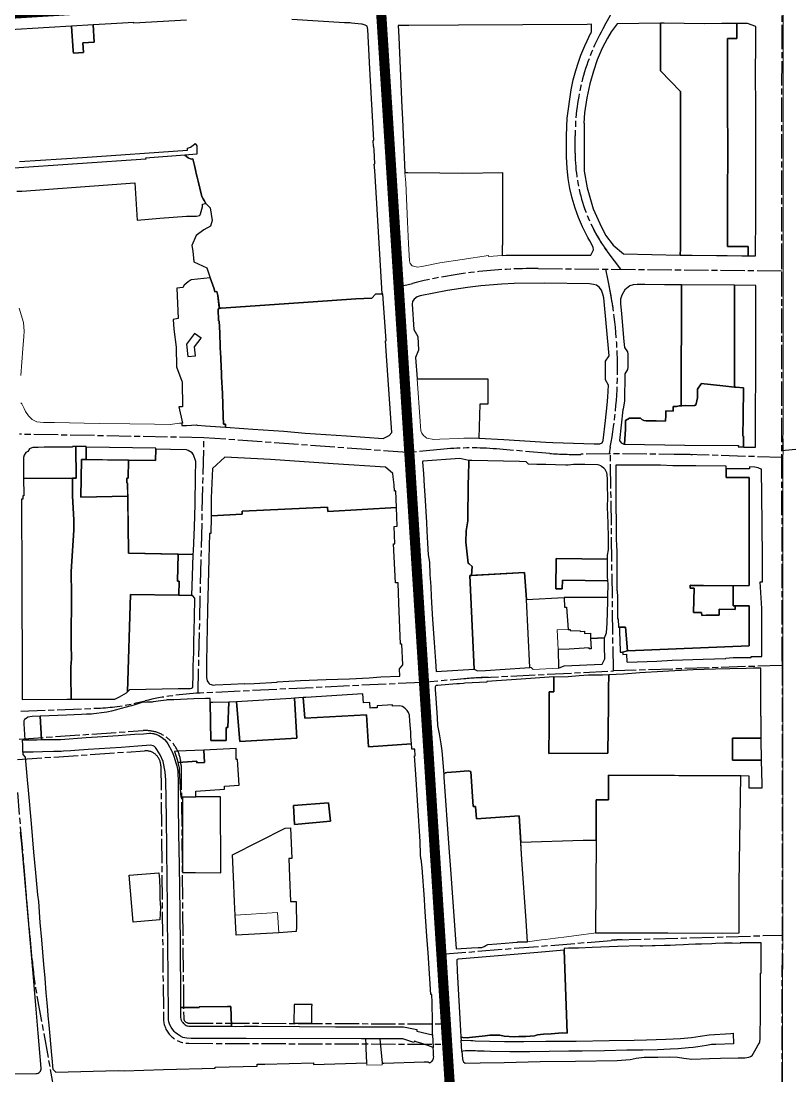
# Model space of a CAD drawing. Header units: millimetres. Extents: x 125232 to 134072, y 142885 to 152835.
# Drawn here: x 128837 to 129595, y 150699 to 151740 of the extents above; entities that cross this region are included whole.
import ezdxf

# ---------------------------------------------------------------- set-up
doc = ezdxf.new("R2010")
doc.units = ezdxf.units.MM
doc.linetypes.add('ACAD_ISO08W100', pattern=[36, 24, -3, 6, -3])
doc.linetypes.add('CENTER', pattern=[50.8, 31.75, -6.35, 6.35, -6.35])
for name, color, linetype in [('commerce', 10, 'Continuous'), ('commerce & office', 242, 'Continuous'), ('commerce and residence', 32, 'Continuous'), ('culture', 21, 'Continuous'), ('green & plaza', 80, 'Continuous'), ('hospital', 231, 'Continuous'), ('industry', 35, 'Continuous'), ('research & university', 30, 'Continuous'), ('reserve', 253, 'Continuous'), ('residence', 2, 'Continuous'), ('residence-bad', 41, 'Continuous'), ('water', 4, 'Continuous'), ('老城北中心线', 7, 'ACAD_ISO08W100')]:
    doc.layers.add(name, color=color, linetype=linetype)
for name, color, linetype, lineweight in [('government', 221, 'Continuous', 0), ('municipal utilities', 151, 'Continuous', 0), ('parking', 8, 'Continuous', 0), ('school', 31, 'Continuous', 0), ('super block', 6, 'CENTER', 0)]:
    doc.layers.add(name, color=color, linetype=linetype, lineweight=lineweight)

msp = doc.modelspace()

# ---------------------------------------------------------------- linework, layer by layer
at = {"layer": 'commerce'}
for points in [[(129006.7, 151213.5), (128991.6, 151213.8), (128991, 151187.2), (128992.7, 151187.2), (128992.4, 151173.4), (129005.3, 151173.1), (129005.8, 151192.2)], [(129497, 151182.7), (129497, 151180.3), (129501, 151180.3), (129500.4, 151156.1), (129508.2, 151156.1), (129508.4, 151153.3), (129512.8, 151153.4), (129525.5, 151153.4), (129525.5, 151159.5), (129541.3, 151159.3), (129541.3, 151162.7), (129539.3, 151162.7), (129539.4, 151182.5), (129510, 151182.8), (129498.2, 151182.9), (129497, 151183)], [(129415.6, 151166.9), (129415.7, 151171.3), (129372.7, 151171.1), (129373.1, 151161.5), (129374.9, 151161.6), (129376.6, 151139.3), (129378.5, 151139.3), (129378.5, 151138.3), (129388.5, 151138.2), (129388.6, 151137.6), (129392.8, 151137.7), (129392.8, 151135.5), (129398.6, 151135.7), (129398.8, 151130.6), (129412.3, 151131.3), (129414.5, 151136.2), (129415.1, 151145.5)], [(129416.3, 151065.2), (129416.3, 151080.7), (129416.6, 151094.7), (129410.6, 151094.4), (129396.8, 151094.2), (129387.3, 151093.6), (129376.6, 151092.8), (129362.6, 151092.3), (129362.4, 151078), (129357.9, 151078), (129357.7, 151044), (129357.5, 151017.1), (129415.9, 151017.3)], [(129547, 150995.1), (129416.3, 150995.8), (129416.3, 150991.3), (129416.3, 150971.4), (129404.3, 150971.4), (129404.3, 150931.4), (129403.6, 150840), (129437.1, 150839.9), (129474.9, 150839.9), (129528.9, 150839.8), (129545.5, 150840.1), (129545.5, 150866.8), (129545.5, 150888.8)], [(129372.5, 150822.9), (129346.8, 150820.7), (129311.6, 150817.8), (129279.8, 150815.1), (129268, 150814), (129267.1, 150813.6), (129266.9, 150813.5), (129266.6, 150812.7), (129267.2, 150802.1), (129270.4, 150743.6), (129270.8, 150737.2), (129272.6, 150736.9), (129275.6, 150736.6), (129277.5, 150736.5), (129279.2, 150736.6), (129294.6, 150738.4), (129299.3, 150738.9), (129305.5, 150739.2), (129309.2, 150738.9), (129313.6, 150738), (129323.2, 150737.5), (129327.8, 150737.6), (129334.8, 150737.8), (129343.4, 150738.5), (129346.4, 150739.4), (129352.2, 150740), (129359.9, 150740.5), (129370.7, 150741.3), (129375.7, 150741.1)]]:
    msp.add_lwpolyline(points, close=True, dxfattribs=at)
at = {"layer": 'commerce & office'}
for points in [[(129534.3, 151593.8), (129534, 151674.7), (129534, 151722.6), (129542.9, 151722.6), (129542.9, 151737.4), (129528.4, 151737.4), (129510.9, 151737.3), (129471.4, 151737.8), (129467.8, 151737.7), (129467.8, 151722.6), (129467.8, 151698.2), (129467.8, 151690.8), (129487.3, 151670.3), (129487.3, 151515.4), (129487.2, 151508.8), (129498.9, 151508.8), (129522.9, 151508.4), (129533.6, 151508.4), (129548.1, 151508.3), (129554.3, 151508.3), (129554.3, 151510), (129554.4, 151517.5), (129536.5, 151517.5), (129534, 151517.5), (129534, 151584.5)], [(129540.7, 151479.1), (129540.5, 151479.1), (129488.5, 151479.5), (129488.1, 151360.1), (129488.8, 151360.1), (129492.7, 151360.4), (129501.2, 151360.2), (129501.2, 151360.8), (129502.6, 151360.8), (129504.2, 151367.9), (129504.1, 151376.5), (129507.8, 151381.9), (129507.9, 151382.2), (129529.4, 151379.9), (129540.7, 151378.6)], [(129008.4, 151262.8), (129009, 151290.7), (129009.1, 151305.1), (129006.9, 151311.8), (129005.5, 151313.7), (129001.6, 151316.1), (128999.9, 151316.6), (128984.3, 151317), (128969.6, 151317.4), (128969.5, 151306.1), (128942.7, 151306.5), (128942.5, 151288.8), (128941.2, 151288.7), (128941.2, 151284.3), (128941.8, 151283.7), (128942.5, 151241.1), (128942.8, 151216.3), (128942.8, 151214.9), (129006.7, 151213.5), (129006.9, 151216.6), (129007.8, 151240.7)]]:
    msp.add_lwpolyline(points, close=True, dxfattribs=at)
at = {"layer": 'commerce and residence'}
for points in [[(128908, 151736.1), (128907.9, 151736.1), (128886.5, 151734.9), (128888.1, 151710.4), (128888.3, 151708.2), (128898.3, 151708.9), (128897.7, 151718.4), (128909, 151719.1)], [(128969.6, 151317.4), (128969.6, 151318.4), (128901, 151319.5), (128900.8, 151307.1), (128942.7, 151306.5), (128969.5, 151306.1)], [(129024.3, 151269.2), (129024.2, 151251.7), (129055, 151253.2), (129054.8, 151256.2), (129139.1, 151260), (129139.3, 151256), (129207.1, 151259.7), (129206.4, 151276.2), (129205.2, 151276.1), (129204.8, 151282.1), (129204, 151290), (129203.5, 151293.4), (129196.2, 151299.6), (129144.7, 151302.9), (129083, 151307.3), (129037.7, 151309.6), (129025.5, 151298.4)], [(129566, 151186.4), (129568.3, 151186.4), (129568.3, 151208.4), (129568, 151244.5), (129567.5, 151297.6), (129565.5, 151298.4), (129564.2, 151298.9), (129560.9, 151299.6), (129555.6, 151300), (129555.5, 151298.1), (129532.6, 151297.9), (129532.6, 151289.5), (129555.1, 151289.5), (129555.1, 151182.7), (129539.4, 151182.5), (129539.3, 151162.7), (129541.3, 151162.7), (129555.1, 151162.7), (129555.1, 151123.3), (129435.1, 151118.5), (129430.2, 151117.2), (129430.4, 151114.6), (129434.2, 151115), (129434.6, 151107.5), (129435.2, 151107.3), (129464, 151108.3), (129479.1, 151109), (129509.9, 151110), (129532.2, 151110.7), (129532.2, 151111.1), (129539.4, 151111.8), (129557.2, 151111.7), (129557.2, 151112.9), (129567.8, 151112.9), (129567.8, 151126.2), (129567.7, 151160.3)], [(129412.3, 151122.7), (129412.3, 151131.3), (129398.8, 151130.6), (129399.3, 151120.4), (129397.3, 151120.3), (129397.2, 151121.2), (129377.6, 151120.1), (129366.7, 151119.7), (129367, 151101.1), (129372.6, 151103.5), (129410.3, 151105.3), (129412.9, 151110.3)], [(129220.5, 151048.9), (129220, 151054.9), (129219, 151057.5), (129217.6, 151059.6), (129216.2, 151061.2), (129214.5, 151062.5), (129213, 151063.3), (129210.5, 151064.2), (129203.2, 151063.8), (129203.1, 151065), (129188, 151064), (129188.2, 151062.2), (129182.8, 151062), (129181.2, 151061.9), (129180.9, 151067.5), (129174.7, 151067.1), (129174.1, 151075.9), (129117.8, 151072.4), (129115.2, 151072.2), (129116.6, 151051.9), (129177.5, 151055.1), (129179.6, 151023.7), (129222, 151026.5), (129221.5, 151033.9), (129221.2, 151038.2)], [(129041.7, 151067.8), (129026, 151067.5), (129023.2, 151067.5), (129023.9, 151029.9), (129037.4, 151029.7), (129039.1, 151029.7), (129039.1, 151042.6), (129040.9, 151042.6)], [(129106.5, 151071.6), (129103.2, 151071.3), (129049.4, 151068), (129052.6, 151028.8), (129108.9, 151032.2)], [(129050.3, 151011.1), (129049.1, 151011), (129048.9, 151022), (129017.1, 151020.4), (129017.7, 151008.1), (129010.1, 151007.7), (129010, 151009.3), (128996.3, 151008.5), (128991.3, 151008.2), (128992.6, 151002.5), (128992.8, 151000), (128993.4, 150989.7), (128994.1, 150977.3), (128994.4, 150973.9), (128995.9, 150974), (129009.2, 150974.1), (129009.2, 150977.1), (129009.1, 150979.9), (129037.5, 150981.7), (129037.3, 150984.9), (129051.9, 150985.8)], [(129105.4, 150965.7), (129106.6, 150947.1), (129142, 150950.2), (129140.2, 150968.2)], [(128973.5, 150852.8), (128973.5, 150852.8), (128947.2, 150850.4), (128943.4, 150896.8), (128972.7, 150899.1), (128973.3, 150892.8), (128973.8, 150882.9), (128973.8, 150873.7), (128974.4, 150864.8), (128973.5, 150852.8)]]:
    msp.add_lwpolyline(points, close=True, dxfattribs=at)
at = {"layer": 'culture'}
msp.add_lwpolyline([(129415.4, 151200.4), (129415.3, 151208.7), (129364.7, 151209.4), (129364.4, 151179.4), (129370.6, 151179.5), (129371, 151188.1), (129415.7, 151187.6), (129415.4, 151191.8)], close=True, dxfattribs=at)
at = {"layer": 'government'}
for points in [[(129398.8, 151130.6), (129398.6, 151135.7), (129392.8, 151135.5), (129392.8, 151137.7), (129388.6, 151137.6), (129388.5, 151138.2), (129378.5, 151138.3), (129378.5, 151139.3), (129365.8, 151139.2), (129366.7, 151119.7), (129377.6, 151120.1), (129397.2, 151121.2), (129397.3, 151120.3), (129399.3, 151120.4)], [(129017.1, 151020.4), (128990.7, 151019.2), (128988.2, 151019.1), (128990.6, 151011.1), (128991.3, 151008.2), (128996.3, 151008.5), (129010, 151009.3), (129010.1, 151007.7), (129017.7, 151008.1)]]:
    msp.add_lwpolyline(points, close=True, dxfattribs=at)
at = {"layer": 'green & plaza'}
for points in [[(129561.8, 151584.9), (129561.7, 151604.6), (129561.8, 151659.8), (129561.6, 151682.8), (129561.7, 151722.6), (129561.7, 151734.7), (129553.6, 151737.4), (129542.9, 151737.4), (129542.9, 151722.6), (129534, 151722.6), (129534, 151674.7), (129534.3, 151593.8), (129534, 151584.5), (129534, 151517.5), (129536.5, 151517.5), (129554.4, 151517.5), (129554.3, 151510), (129554.3, 151508.3), (129561.6, 151508.1), (129561.8, 151549.1)], [(129561.7, 151413), (129561.7, 151442.4), (129561.7, 151479), (129540.7, 151479.1), (129540.7, 151378.6), (129542, 151378.5), (129549.5, 151377.9), (129549.3, 151349.2), (129549.1, 151330.3), (129549.5, 151330.3), (129549.5, 151319.7), (129549.8, 151319.4), (129556.8, 151319.3), (129561.6, 151319.3), (129561.6, 151355), (129561.7, 151390.5)], [(128855.5, 151054), (128847.5, 151053.4), (128843.4, 151052.8), (128841.7, 151051.7), (128840.1, 151050.6), (128839.4, 151049.2), (128839.4, 151046.4), (128840.3, 151030.4), (128843.6, 151030.4), (128852.1, 151030.6), (128857, 151030.7)]]:
    msp.add_lwpolyline(points, close=True, dxfattribs=at)
at = {"layer": 'hospital'}
for points in [[(128890.9, 151320), (128887.5, 151320), (128887.5, 151319.4), (128859.6, 151319.4), (128853.6, 151319), (128848.4, 151318.9), (128845.8, 151318.2), (128845, 151317.6), (128843.3, 151315), (128841.5, 151314.2), (128839.7, 151311.6), (128839.2, 151309.2), (128839.2, 151305.3), (128839.2, 151288.5), (128891.2, 151288.9)], [(128941.2, 151288.7), (128941.2, 151288.7), (128942.5, 151288.8), (128942.7, 151306.5), (128933.2, 151306.6), (128900.8, 151307.1), (128898.7, 151307.1), (128896.5, 151307.1), (128895.7, 151270.1), (128942, 151270.9), (128941.8, 151283.7), (128941.2, 151284.3)], [(129333.4, 151195.8), (129279.6, 151192.8), (129283.8, 151100.2), (129287.2, 151098.5), (129295.1, 151099.1), (129333.9, 151101.5), (129338.7, 151101.8), (129335.6, 151169)], [(129433.2, 151141.7), (129427.3, 151141.7), (129427.4, 151137.5), (129427.9, 151118.4), (129427.9, 151117.1), (129430.2, 151117.2), (129435.1, 151118.5)]]:
    msp.add_lwpolyline(points, close=True, dxfattribs=at)
at = {"layer": 'industry'}
for points in [[(129567.1, 151053.8), (129566.7, 151053.8), (129566.9, 151101.2), (129559.6, 151101.2), (129552.1, 151101), (129536.2, 151100.7), (129522, 151100.3), (129510.9, 151099.9), (129510.9, 151100), (129500, 151099.5), (129470, 151097.9), (129447.2, 151096.7), (129431.1, 151095.4), (129416.6, 151094.7), (129416.3, 151080.7), (129416.3, 151065.2), (129415.9, 151017.3), (129357.5, 151017.1), (129357.7, 151044), (129357.9, 151078), (129362.4, 151078), (129362.6, 151092.3), (129362.6, 151092.6), (129330.2, 151090.4), (129296.3, 151088.1), (129296.3, 151087.4), (129274.5, 151086.3), (129273.3, 151086), (129269.4, 151085.8), (129266.8, 151085.8), (129258.7, 151085.1), (129247.6, 151084.2), (129246.2, 151084.1), (129245.7, 151083.4), (129245.5, 151082.7), (129245.4, 151080.3), (129246, 151071.5), (129247.3, 151052.2), (129247.8, 151044.5), (129249.2, 151036.3), (129251.1, 151026.5), (129252, 151019.6), (129253.8, 150996.4), (129254.9, 150997.6), (129255.9, 150998.1), (129256.8, 150998.3), (129266.1, 150998.9), (129278, 150999.8), (129280.6, 150999.1), (129282.8, 150964.7), (129283, 150964.7), (129285.3, 150964.8), (129286.2, 150952.4), (129328.1, 150955.4), (129329.8, 150929.6), (129391.3, 150931.6), (129404.3, 150931.4), (129404.3, 150971.4), (129416.3, 150971.4), (129416.3, 150991.3), (129416.3, 150995.8), (129555, 150995), (129555, 150983.3), (129567.9, 150983.3), (129567.9, 150986.5), (129567.5, 151010.5), (129538.7, 151010.5), (129538.7, 151032), (129567.2, 151032)], [(129567.2, 151031.2), (129567.2, 151032), (129538.7, 151032), (129538.7, 151010.5), (129567.5, 151010.5)], [(129033.5, 150974.4), (129009.2, 150974.1), (128995.9, 150974), (128996, 150952.7), (128996.1, 150900.9), (128996.1, 150899.6), (129006.8, 150899.7), (129008.8, 150899.7), (129033.9, 150899.2)]]:
    msp.add_lwpolyline(points, close=True, dxfattribs=at)
at = {"layer": 'municipal utilities'}
for points in [[(129007.9, 151431.5), (128999.8, 151421), (129001.4, 151408.7), (129008.9, 151409.6), (129007.8, 151418.5), (129014.3, 151427)], [(129177.8, 150711.7), (129177.8, 150711.7), (129177.9, 150709.5), (129193.1, 150709.8), (129193, 150711.5), (129190.7, 150735.4), (129176.8, 150735.4), (129177.1, 150729.4), (129177.1, 150729.4), (129177.3, 150726), (129177.8, 150711.7), (129177.8, 150711.7)]]:
    msp.add_lwpolyline(points, close=True, dxfattribs=at)
at = {"layer": 'parking'}
msp.add_lwpolyline([(129329.8, 150929.6), (129331, 150912.5), (129335.3, 150851.9), (129336.6, 150831.2), (129338.5, 150831.4), (129341, 150831.8), (129350.4, 150833), (129354.3, 150833.5), (129364.1, 150834.8), (129374.9, 150836.2), (129392.1, 150838.4), (129401.8, 150839.7), (129403.6, 150840), (129404.3, 150931.4), (129391.3, 150931.6)], close=True, dxfattribs=at)
at = {"layer": 'research & university'}
msp.add_lwpolyline([(129197.4, 151409.6), (129196.3, 151424.2), (129196.9, 151424.3), (129193.6, 151470.6), (129193, 151470.4), (129193, 151470.7), (129186.4, 151470.4), (129182.8, 151466.5), (129167, 151465.6), (129125.1, 151462.8), (129034.1, 151456.5), (129032.3, 151456.5), (129032.3, 151456), (129031.3, 151455.9), (129031.4, 151444), (129032.2, 151444), (129032.8, 151431.9), (129033, 151426.8), (129033.2, 151423.8), (129033.2, 151421.7), (129033.2, 151416.7), (129033.6, 151413.6), (129034.4, 151392), (129034.5, 151388.8), (129035.4, 151372.3), (129036.2, 151350.3), (129036.5, 151342.2), (129038.6, 151342), (129038.4, 151339.1), (129056.6, 151337.7), (129065.5, 151337), (129095.9, 151335), (129117.1, 151333.3), (129158, 151330.4), (129193.9, 151327.8), (129199.9, 151330.8), (129202.7, 151333.9)], close=True, dxfattribs=at)
msp.add_lwpolyline([(128826.8, 150700.8), (128851.7, 150701.1, 0.435336), (128856.6, 150706.6), (128853.6, 150740.9), (128851.2, 150768.6), (128848.2, 150803.8), (128843.6, 150855.9), (128837.3, 150927.9), (128836.3, 150939.3)], format="xyb", dxfattribs=at)
at = {"layer": 'reserve'}
msp.add_lwpolyline([(129566.5, 150787.7), (129566.5, 150799.6), (129566.5, 150800.3), (129567, 150800.3), (129567.2, 150830.1), (129558.1, 150830.1), (129546.2, 150830.1), (129546.2, 150829.6), (129538.4, 150829.8), (129533.9, 150829.7), (129530.8, 150829.7), (129522, 150829.4), (129518.4, 150829.3), (129508.3, 150829), (129502.3, 150828.8), (129495.5, 150828.5), (129490.4, 150828.3), (129482.6, 150828), (129477.1, 150827.7), (129474.1, 150827.6), (129472.5, 150827.5), (129471.3, 150827.5), (129462.4, 150827.3), (129459.6, 150827.2), (129450.4, 150826.9), (129447.7, 150826.8), (129447.6, 150827.2), (129425.6, 150826.5), (129400.3, 150825.5), (129386.7, 150825), (129376.9, 150824.8), (129372.6, 150824.6), (129372.5, 150822.9), (129375.7, 150741.1), (129370.7, 150741.3), (129359.9, 150740.5), (129352.2, 150739.9), (129346.4, 150739.4), (129343.4, 150738.5), (129334.8, 150737.7), (129327.8, 150737.6), (129323.2, 150737.5), (129313.6, 150738), (129309.2, 150738.9), (129305.5, 150739.2), (129299.3, 150738.9), (129294.6, 150738.4), (129279.2, 150736.6), (129277.5, 150736.4), (129275.6, 150736.5), (129272.6, 150736.9), (129270.8, 150737.2), (129271, 150734), (129280.6, 150733.8), (129282.4, 150733.8), (129284.8, 150733.4), (129313.9, 150732.8), (129332.9, 150732.8), (129354.6, 150733), (129384.4, 150733.2), (129417, 150733.9), (129441.9, 150734.1), (129453.9, 150734.4), (129473, 150735.1), (129487.5, 150735.9), (129498.4, 150736.9), (129506.8, 150738.2), (129515.6, 150739.5), (129537, 150740.8), (129539.5, 150741), (129539.6, 150730.5), (129522.2, 150729.8), (129518, 150729.7), (129513.1, 150728.9), (129504.5, 150727.6), (129500, 150726.9), (129495.4, 150726.5), (129485.1, 150725.7), (129477.3, 150725.2), (129464.6, 150724.7), (129450.4, 150724.3), (129434.6, 150724.1), (129412.4, 150723.7), (129390.3, 150723.4), (129377.4, 150723.2), (129357.8, 150722.9), (129338.8, 150722.6), (129319.1, 150722.5), (129299.8, 150723), (129293.6, 150723.3), (129287, 150723.3), (129285.2, 150723.5), (129283.3, 150723.6), (129281, 150723.5), (129279.4, 150723.6), (129277.7, 150723.7), (129275.9, 150723.6), (129274.8, 150723.6), (129273, 150723.4), (129271.7, 150723), (129272.4, 150715.6), (129272.7, 150714.1), (129273.2, 150712.6), (129275, 150711.3), (129289.7, 150711.6), (129313.5, 150712.1), (129348.9, 150712.9), (129383.8, 150713.5), (129425, 150714.2), (129437.9, 150715.1), (129443.7, 150716.2), (129451.7, 150717.2), (129456.8, 150717.4), (129465.1, 150717.2), (129476.9, 150717.8), (129484.4, 150717.3), (129490.9, 150716.2), (129498.5, 150715.5), (129516, 150716), (129526.9, 150716.3), (129544.5, 150716.6), (129550.9, 150716.7), (129554.9, 150717.4), (129556.4, 150717.9), (129558.1, 150719.1), (129562.1, 150725.9), (129564.2, 150729.4), (129565, 150730.8), (129565.9, 150732.3), (129566.2, 150735.3), (129566.2, 150739.9), (129566.4, 150756.4), (129566.5, 150771.8)], close=True, dxfattribs=at)
at = {"layer": 'residence'}
for points in [[(128835.3, 151601.2), (128897.2, 151605.4), (129001, 151612.5), (129000.9, 151614.3), (129003.9, 151615.6), (129007.9, 151618.5), (129008.5, 151619.1), (129010, 151616.6), (129010.2, 151611.1), (129010.2, 151608.5), (128998.4, 151607.6), (129001.6, 151604.9), (129004.7, 151603.6), (129006.3, 151603.9), (129007.8, 151597.4), (129009.1, 151591.5), (129009.5, 151589.6), (129010.5, 151585.7), (129011.5, 151581.8), (129014.9, 151568.2), (129015.2, 151566.9), (129016.5, 151564.6), (129017.4, 151562.8), (129017.7, 151562.4), (129018.6, 151560.2), (129018.9, 151560), (129023.4, 151555.7), (129025.2, 151543.1), (129023.8, 151537.6), (129017.1, 151533.9), (129009.5, 151528.3), (129005.2, 151518.3), (129006.2, 151512.9), (129007.1, 151502.5), (129007.2, 151502.2), (129019.9, 151496.4), (129023.3, 151486.4), (129027.1, 151475.5), (129027.9, 151472.6), (129030, 151473), (129030, 151473), (129031, 151469.2), (129032.4, 151456.5), (129034.1, 151456.5), (129125.1, 151462.8), (129167, 151465.6), (129182.8, 151466.5), (129186.4, 151470.4), (129193, 151470.7), (129193, 151470.7), (129187.7, 151560), (129185.8, 151592.3), (129185.2, 151598.8), (129185.8, 151598.9), (129185, 151612.9), (129184.9, 151616.1), (129184.6, 151616), (129184.1, 151622.1), (129184.8, 151622.2), (129180.9, 151692.9), (129179.6, 151718.7), (129178.9, 151731.5), (129178.2, 151734.8), (129176.2, 151735.9), (129173.3, 151736.9), (129172.8, 151737), (129162.8, 151737.7), (129162.8, 151737.8), (129161.4, 151738), (129157.4, 151738.1), (129155.9, 151738.2), (129103.8, 151741.5)], [(129000, 151740.8), (128948.1, 151737.8), (128948, 151738.5), (128925.6, 151737.1), (128908, 151736.1), (128909, 151719.1), (128897.7, 151718.4), (128898.3, 151708.9), (128888.3, 151708.2), (128888.1, 151710.4), (128886.5, 151734.9), (128864.3, 151733.6), (128820.7, 151731)], [(128832.6, 151571.9), (128837.5, 151571.9), (128948.9, 151580.2), (128951.4, 151543.4), (128973.8, 151545.4), (129000, 151547.2), (129009.8, 151547.3), (129011.6, 151547.6), (129012.8, 151548.1), (129013.4, 151548.7), (129013.8, 151549.7), (129015.6, 151556.6), (129015.8, 151559.2), (129018.5, 151559.9), (129018.9, 151560), (129018.6, 151560.2), (129017.7, 151562.4), (129017.4, 151562.8), (129016.5, 151564.6), (129015.2, 151566.9), (129014.9, 151568.2), (129011.5, 151581.8), (129010.5, 151585.7), (129009.5, 151589.6), (129009.1, 151591.5), (129007.8, 151597.4), (129006.3, 151603.9), (129004.7, 151603.6), (129001.6, 151604.9), (128998.4, 151607.6), (128959.6, 151604.7), (128959.7, 151603.5), (128824.9, 151594.4)]]:
    msp.add_lwpolyline(points, dxfattribs=at)
for points in [[(129390.7, 151536.7), (129386.8, 151546), (129383.6, 151555.4), (129380.5, 151565.2), (129378.3, 151574.8), (129376.7, 151584.5), (129375.5, 151594.8), (129375, 151606), (129374.8, 151616.5), (129374.9, 151626.2), (129375.2, 151635.8), (129375.6, 151644.1), (129379.5, 151672), (129381.7, 151681.8), (129384.2, 151691.1), (129386.7, 151699.2), (129389.1, 151706.1), (129392.9, 151715.5), (129395.2, 151720.3), (129398.8, 151727.7), (129399.1, 151727.6), (129399.6, 151729.6), (129399.5, 151736.7), (129395.5, 151736.6), (129268.3, 151735.8), (129219.3, 151735.6), (129208.8, 151735.6), (129209.6, 151723.9), (129212.6, 151654.6), (129213.1, 151643.1), (129215.4, 151590.4), (129218.3, 151590.4), (129250, 151590), (129272.6, 151589.9), (129311.8, 151590.5), (129311.9, 151518.7), (129311.5, 151518.7), (129311.5, 151508.5), (129315.5, 151508.9), (129335, 151508.9), (129348.8, 151509), (129399, 151508.8), (129401.5, 151514.2), (129401.4, 151516.6), (129398.1, 151523.1), (129396.1, 151526.2)], [(129487.3, 151670.3), (129467.8, 151690.8), (129467.8, 151698.2), (129467.8, 151722.6), (129467.8, 151737.7), (129424.8, 151737.1), (129419.2, 151729.2), (129415.4, 151723), (129410.3, 151713.3), (129405.3, 151701.7), (129401.5, 151690.4), (129397.9, 151677.9), (129395, 151664), (129392.8, 151649.3), (129392, 151639.1), (129392.5, 151639), (129392.3, 151635.2), (129392.5, 151591.9), (129395.3, 151575.3), (129401.3, 151554.5), (129407.7, 151540), (129413.5, 151528.5), (129420.9, 151518.8), (129431.2, 151510.2), (129487.2, 151508.8), (129487.3, 151515.4)], [(129413.6, 151404.3), (129417, 151409.6), (129411.7, 151466.7), (129410.9, 151470.4), (129409.6, 151474.4), (129407.3, 151477.2), (129404.7, 151479.2), (129401.7, 151479.9), (129397.6, 151480.5), (129353.1, 151481.2), (129323.2, 151480.9), (129311.2, 151480.3), (129290.3, 151478.6), (129277.3, 151477), (129257.6, 151473.9), (129230.5, 151468.6), (129227.5, 151467.6), (129224.5, 151465.4), (129223.1, 151463.1), (129222.7, 151460.4), (129224.3, 151435.5), (129228.1, 151428.6), (129229, 151415.1), (129226.1, 151407.7), (129227.6, 151386.7), (129297.3, 151386.8), (129297.2, 151361.8), (129289.4, 151361.8), (129288.4, 151328.1), (129313.2, 151326.8), (129328.6, 151325.9), (129354.5, 151324.2), (129361.5, 151323.9), (129402.3, 151322.7), (129402.6, 151322.7), (129407.8, 151322.8), (129410, 151323.8), (129411.3, 151325.8), (129413.5, 151345.8), (129415, 151361.1), (129415.7, 151368.8), (129416.3, 151380.4), (129413.5, 151385.8), (129413.3, 151388.3), (129413.5, 151402.3)], [(129488.5, 151479.5), (129471.6, 151479.7), (129452.1, 151479.8), (129444.6, 151480), (129440.8, 151479.6), (129437.3, 151478.5), (129432.5, 151474.7), (129429.5, 151469.5), (129428.4, 151465.4), (129428.2, 151461.1), (129429.1, 151450.9), (129431.6, 151423.6), (129432.2, 151417.7), (129435.1, 151413.5), (129435.5, 151411.2), (129435.4, 151398.3), (129435.1, 151395.9), (129432.5, 151391.7), (129432.1, 151364.7), (129431, 151357.3), (129430.6, 151356.2), (129427.4, 151325.9), (129429, 151323.6), (129431.4, 151322.2), (129432.2, 151322.2), (129432.5, 151327.1), (129432.8, 151332.1), (129433.1, 151337.1), (129433.3, 151339.6), (129433.3, 151342.1), (129433.3, 151345.6), (129437.1, 151348.1), (129439, 151348.1), (129448, 151348), (129449.3, 151346.8), (129451.3, 151345.7), (129453.5, 151345.5), (129458.3, 151345.3), (129463.3, 151345.2), (129472.8, 151345), (129472.8, 151345.5), (129472.9, 151350.5), (129473.1, 151355.1), (129480.2, 151354.8), (129480.1, 151359.4), (129483.6, 151359.5), (129486, 151360.2), (129488.1, 151360.3)], [(129549.5, 151377.9), (129542, 151378.5), (129540.7, 151378.6), (129529.4, 151379.9), (129507.9, 151382.2), (129507.8, 151381.9), (129504.1, 151376.5), (129504.2, 151367.9), (129502.6, 151360.8), (129501.2, 151360.8), (129501.2, 151360.2), (129492.7, 151360.4), (129488.8, 151360.1), (129488.1, 151360.1), (129488.1, 151360.3), (129486, 151360.2), (129483.6, 151359.5), (129480.1, 151359.4), (129480.2, 151354.8), (129473.1, 151355.1), (129472.9, 151350.5), (129472.8, 151345.5), (129472.8, 151345), (129463.3, 151345.2), (129458.3, 151345.3), (129453.5, 151345.5), (129451.3, 151345.7), (129449.3, 151346.8), (129448, 151348), (129439, 151348.1), (129437.1, 151348.1), (129433.3, 151345.6), (129433.3, 151342.1), (129433.3, 151339.6), (129433.1, 151337.1), (129432.8, 151332.1), (129432.5, 151327.1), (129432.2, 151322.2), (129491.8, 151321.2), (129544.6, 151321), (129544.5, 151319.7), (129549.5, 151319.7), (129549.5, 151330.3), (129549.1, 151330.3), (129549.3, 151349.2)], [(128991.6, 151213.8), (128942.8, 151214.9), (128942.8, 151216.3), (128942.5, 151241.1), (128942, 151270.9), (128895.7, 151270.1), (128896.5, 151307.1), (128898.7, 151307.1), (128900.8, 151307.1), (128901, 151319.5), (128901, 151320), (128897.1, 151320), (128890.9, 151320), (128891.2, 151288.9), (128887.3, 151288.8), (128887.4, 151271.2), (128888.7, 151247.2), (128888.8, 151237.3), (128886.3, 151196.5), (128886.4, 151173.6), (128886.4, 151162.2), (128886.3, 151140.5), (128886.3, 151124.9), (128886.5, 151110.3), (128885.8, 151102.6), (128885.9, 151094.2), (128886, 151070.5), (128929.1, 151070.6), (128933.7, 151073.1), (128940.7, 151076.9), (128941.6, 151077.9), (128944.7, 151174.1), (128992.4, 151173.4), (128992.7, 151187.2), (128991, 151187.2)], [(129416.1, 151244.4), (129415.4, 151260.3), (129415.6, 151270), (129415.5, 151281.3), (129415.3, 151287.5), (129415.1, 151292.3), (129414.7, 151293.9), (129414.1, 151295.4), (129413.1, 151297.2), (129411.9, 151298.6), (129409.6, 151300.4), (129408.7, 151300.9), (129407.3, 151301.5), (129405.9, 151301.9), (129392.9, 151302.1), (129388.6, 151302.2), (129381.9, 151302.3), (129376.6, 151301.7), (129374.3, 151301.7), (129364, 151302), (129354.5, 151302.2), (129345.7, 151302.4), (129337.5, 151302.6), (129335.2, 151304.9), (129328.5, 151305.1), (129281.5, 151306.3), (129278.7, 151306.3), (129278.3, 151289.7), (129278, 151284.1), (129277.5, 151246.6), (129275.9, 151236.8), (129275.5, 151225.6), (129277.8, 151205), (129278.9, 151204.2), (129281.9, 151201.6), (129281.3, 151192.8), (129333.4, 151195.8), (129335.6, 151169), (129372.7, 151171.1), (129415.7, 151171.3), (129416, 151184.9), (129415.7, 151187.6), (129371, 151188.1), (129370.6, 151179.5), (129364.4, 151179.4), (129364.7, 151209.4), (129415.3, 151208.7), (129415.3, 151212.8), (129416.3, 151218.1), (129416.3, 151229.8)], [(129555.1, 151289.5), (129532.6, 151289.5), (129532.6, 151297.9), (129532.5, 151300.7), (129502.7, 151300.8), (129479.8, 151300.8), (129467.7, 151301.7), (129434.7, 151301.7), (129423.5, 151301.7), (129423.5, 151301.3), (129423.5, 151299.2), (129423.5, 151293.3), (129423.6, 151280.9), (129423.8, 151258.7), (129423.9, 151248.1), (129424, 151235.9), (129424, 151228.3), (129424.4, 151223), (129424.7, 151216.1), (129424.7, 151208.3), (129424.7, 151193.8), (129424.6, 151177.6), (129425.1, 151177.6), (129425.3, 151171.3), (129425.3, 151150), (129426, 151150), (129426.2, 151141.6), (129427.3, 151141.7), (129433.2, 151141.7), (129435.1, 151118.5), (129555.1, 151123.3), (129555.1, 151162.7), (129541.3, 151162.7), (129541.3, 151159.3), (129525.5, 151159.5), (129525.5, 151153.4), (129512.8, 151153.4), (129508.4, 151153.3), (129508.2, 151156.1), (129500.4, 151156.1), (129501, 151180.3), (129497, 151180.3), (129497, 151182.7), (129497, 151183), (129498.2, 151182.9), (129510, 151182.8), (129539.4, 151182.5), (129555.1, 151182.7)], [(129207.1, 151259.7), (129139.3, 151256), (129139.1, 151260), (129054.8, 151256.2), (129055, 151253.2), (129024.2, 151251.7), (129024.2, 151248.2), (129024.1, 151236.1), (129024.1, 151234), (129022.5, 151234), (129021.9, 151209.2), (129020.7, 151158.9), (129019.7, 151107.5), (129019.7, 151093.5), (129019.6, 151091.9), (129020.2, 151088.8), (129021, 151087.6), (129021.9, 151086.6), (129023.1, 151085.6), (129024.3, 151085.1), (129026.2, 151084.6), (129028.4, 151084.7), (129043.7, 151085.4), (129057.3, 151086), (129057.3, 151085.7), (129066.8, 151086.2), (129089.3, 151087.3), (129089.3, 151087.7), (129112.5, 151089), (129137.7, 151090.1), (129160.7, 151090.8), (129180.3, 151091.8), (129191.7, 151092.7), (129210.6, 151093.4), (129210.3, 151100.6), (129213.4, 151104.4), (129212.6, 151125), (129211.2, 151124.9), (129209.5, 151165.4), (129208.7, 151185.6), (129206.2, 151185.5), (129204.1, 151223.9), (129205.6, 151224), (129204.8, 151241), (129208, 151241.3)], [(129234.7, 150873.1), (129232.5, 150904.2), (129231.7, 150913.2), (129231.3, 150913.2), (129230.9, 150917.4), (129230.5, 150930.2), (129228.2, 150965.8), (129226.5, 150991.5), (129225.9, 151001.3), (129225.4, 151010), (129225.1, 151014.8), (129225.6, 151014.8), (129225.2, 151021.4), (129222.4, 151021.2), (129222.2, 151022.7), (129222, 151026.5), (129179.6, 151023.7), (129177.5, 151055.1), (129116.6, 151051.9), (129115.2, 151072.2), (129106.5, 151071.6), (129108.9, 151032.2), (129052.6, 151028.8), (129049.4, 151068), (129041.7, 151067.8), (129040.9, 151042.6), (129039.1, 151042.6), (129039.1, 151029.7), (129037.4, 151029.7), (129023.9, 151029.9), (129023.2, 151067.5), (129023.3, 151071.4), (129018.8, 151071.3), (129007.3, 151070.9), (128987.5, 151070.1), (128982.3, 151069.9), (128981, 151069.9), (128980, 151069.8), (128974.6, 151069.1), (128967.1, 151068), (128966.1, 151067.8), (128964.7, 151067.8), (128962, 151067.6), (128960.4, 151067.6), (128955.8, 151067.5), (128952.9, 151066.5), (128948, 151064.8), (128945.8, 151064.2), (128944, 151063.7), (128940.5, 151062.8), (128935.6, 151061.4), (128930.9, 151060.1), (128926, 151058.9), (128922.9, 151058.2), (128921.2, 151057.9), (128916.2, 151057.1), (128911.3, 151056.5), (128908.6, 151056.1), (128906.3, 151056), (128901.3, 151055.8), (128896.3, 151055.6), (128882, 151055), (128855.5, 151054), (128857, 151030.7), (128863.5, 151030.8), (128875.7, 151031), (128900.8, 151032.7), (128917.1, 151033.8), (128932.4, 151034.9), (128948.8, 151036), (128957.4, 151036.6), (128963.5, 151037), (128964.3, 151037), (128967.3, 151036.8), (128970.5, 151035.8), (128973.3, 151034.5), (128975.3, 151033.2), (128978.3, 151030.7), (128980.2, 151028.6), (128981.5, 151026.6), (128985.2, 151020.1), (128985.6, 151019.4), (128986.5, 151017.1), (128987.4, 151014.3), (128989.5, 151007.7), (128990.4, 151005), (128991.5, 150999.7), (128991.7, 150987.9), (128991.9, 150967.3), (128992.2, 150938.1), (128992.6, 150906.7), (128993.3, 150861), (128993.6, 150825.2), (128994.1, 150778.2), (128994.1, 150766.4), (129012.4, 150766.4), (129012.4, 150767.1), (129040.4, 150767.3), (129043.6, 150767.3), (129044.4, 150747.8), (129048.8, 150747.7), (129057, 150747.8), (129070.8, 150747.8), (129111.4, 150747.6), (129146.9, 150747.4), (129180.7, 150747.4), (129205.7, 150747.3), (129214, 150747.3), (129227.4, 150744.6), (129227.1, 150743.1), (129242.6, 150739.3), (129242.7, 150752.3), (129242.5, 150771.3), (129242.2, 150779.2), (129241.2, 150779.2), (129238.3, 150820.2), (129237.2, 150836.7), (129235.2, 150865.9)], [(129177.1, 150729.4), (129176.8, 150735.4), (129172.6, 150735.4), (129058.9, 150735.8), (129054, 150735.9), (129051.8, 150735.9), (129051.8, 150735.9), (129020.8, 150735.9), (129016.1, 150735.9), (129004.5, 150735.8), (129000.4, 150736), (128996.3, 150736.9), (128994, 150737.9), (128991.1, 150739.9), (128988.9, 150741.8), (128987.9, 150742.8), (128984.9, 150746.8), (128983.5, 150749.3), (128982.6, 150752.1), (128982.2, 150754.2), (128982.2, 150759.2), (128981.8, 150794.6), (128981.5, 150830.1), (128981.3, 150850.6), (128981.1, 150868.7), (128980.9, 150891.6), (128980.5, 150923.3), (128980.2, 150953.3), (128979.6, 150990.7), (128979, 150999), (128976.9, 151009), (128973.9, 151015.7), (128970.8, 151021), (128969.5, 151023), (128968.3, 151024.1), (128967, 151024.7), (128964.6, 151025.1), (128951.8, 151024.2), (128935.6, 151023.1), (128903, 151020.9), (128889.9, 151020), (128885.8, 151019.7), (128878.6, 151019.2), (128876.3, 151019), (128872.5, 151018.9), (128868.9, 151018.9), (128857.7, 151018.7), (128848.5, 151018.5), (128841.3, 151018.4), (128838.3, 151018.3), (128838.3, 151015.9), (128840.9, 151013.4), (128841.5, 151005.8), (128842.8, 150991.2), (128843.7, 150980.8), (128846.6, 150947.9), (128849.1, 150919.8), (128851, 150899.2), (128852.9, 150877.7), (128853.9, 150871), (128855.3, 150850.2), (128856.8, 150833.1), (128859, 150808.9), (128860, 150795.4), (128861.2, 150780.7), (128862, 150770.8), (128862.8, 150763.6), (128863.2, 150758), (128864, 150749), (128865.1, 150737.9), (128866.8, 150719.3), (128867.4, 150713.2), (128867.8, 150708.6), (128867.9, 150705.4), (128870.9, 150702.4), (128932.5, 150704.2), (128938.3, 150703.7), (128977.1, 150705), (129028.4, 150706.5), (129028.4, 150707.6), (129069.6, 150708.6), (129069.6, 150710.3), (129077.4, 150710.3), (129125.3, 150711.6), (129125.4, 150710.2), (129177.8, 150711.7), (129177.3, 150726), (129177.1, 150729.4)], [(129017.1, 151020.4), (128990.7, 151019.2), (128988.2, 151019.1), (128990.6, 151011.1), (128991.3, 151008.2), (128996.3, 151008.5), (129010, 151009.3), (129010.1, 151007.7), (129017.7, 151008.1)], [(129050.3, 151011.1), (129049.1, 151011), (129048.9, 151022), (129017.1, 151020.4), (129017.7, 151008.1), (129010.1, 151007.7), (129010, 151009.3), (128996.3, 151008.5), (128991.3, 151008.2), (128992.6, 151002.5), (128992.8, 151000), (128993.4, 150989.7), (128994.1, 150977.3), (128994.4, 150973.9), (128995.9, 150974), (129009.2, 150974.1), (129009.2, 150977.1), (129009.1, 150979.9), (129037.5, 150981.7), (129037.3, 150984.9), (129051.9, 150985.8)], [(129266, 150824.1), (129281.3, 150825.1), (129287.8, 150825.5), (129291.4, 150825.7), (129293.7, 150826.4), (129295.5, 150827.5), (129297.2, 150828.6), (129306.3, 150829.3), (129314.4, 150830), (129322, 150830.5), (129326.6, 150830.9), (129326.6, 150831), (129336.6, 150831.2), (129335.3, 150851.9), (129331, 150912.5), (129328.1, 150955.4), (129286.2, 150952.4), (129285.3, 150964.8), (129283, 150964.7), (129282.8, 150964.7), (129280.6, 150999.1), (129278, 150999.8), (129266.1, 150998.9), (129256.8, 150998.3), (129255.9, 150998.1), (129255.1, 150997.8), (129254.5, 150997.2), (129254.2, 150996.9), (129254, 150996.4), (129253.9, 150996.2), (129253.9, 150996), (129254, 150993.8), (129259, 150923.9), (129260.4, 150902.5), (129266, 150824.5)], [(129033.5, 150974.4), (129009.2, 150974.1), (128995.9, 150974), (128996, 150952.7), (128996.1, 150900.9), (128996.1, 150899.6), (129006.8, 150899.7), (129008.8, 150899.7), (129033.9, 150899.2)], [(129142, 150950.2), (129106.6, 150947.1), (129105.4, 150965.7), (129140.2, 150968.2)], [(129108.4, 150845.5), (129108.3, 150841.4), (129091, 150840), (129049.1, 150837.8), (129049, 150838.7), (129047.9, 150857.5), (129047.3, 150870.7), (129046.3, 150895.5), (129045.3, 150916.9), (129097.2, 150943.5), (129102.7, 150943.7), (129104, 150913.5), (129100.8, 150913.3), (129101.5, 150895.4), (129102.6, 150871), (129108.1, 150871.1)], [(128973.5, 150852.8), (128973.5, 150852.8), (128947.2, 150850.4), (128943.4, 150896.8), (128972.7, 150899.1), (128973.3, 150892.8), (128973.8, 150882.9), (128973.8, 150873.7), (128974.4, 150864.8), (128973.5, 150852.8)], [(129123.5, 150767.9), (129124, 150767.9), (129124, 150769.4), (129106.3, 150769.4), (129106, 150751), (129108, 150750.9), (129123.5, 150750.8)], [(129243.9, 150717.6), (129243.8, 150718.4), (129243.6, 150722.8), (129243.4, 150727), (129238.1, 150728.7), (129231.3, 150731), (129227.6, 150732.2), (129224.9, 150733.1), (129224.3, 150731.7), (129217.5, 150734), (129213.5, 150735.3), (129213, 150735.4), (129190.7, 150735.4), (129193, 150711.5), (129194.7, 150711.5), (129234.6, 150712.7), (129238.5, 150712.8), (129238.5, 150712.7), (129239, 150712), (129239.5, 150711.8), (129240.2, 150711.9), (129240.9, 150712.2), (129241.5, 150712.6), (129242.2, 150713.2), (129243, 150714.5), (129243.7, 150716.4)]]:
    msp.add_lwpolyline(points, close=True, dxfattribs=at)
at = {"layer": 'residence-bad'}
for points in [[(129035.4, 151372.3), (129034.5, 151388.8), (129034.4, 151392), (129033.6, 151413.6), (129033.2, 151416.7), (129033.2, 151421.7), (129033.2, 151423.8), (129033, 151426.8), (129032.8, 151431.9), (129032.2, 151444), (129031.4, 151444), (129031.3, 151455.9), (129032.3, 151456), (129032.3, 151457.1), (129031, 151469.2), (129030, 151473), (129027.9, 151472.6), (129027.1, 151475.5), (129023.4, 151486.4), (129004.6, 151484.5), (129001.5, 151482.7), (128997.8, 151479.1), (128996.3, 151477), (128990.4, 151476.2), (128991.6, 151446.3), (128986.9, 151445.5), (128987.6, 151435.9), (128989.8, 151418), (128990, 151398.6), (128995.5, 151384.4), (128995.8, 151383.8), (128995.9, 151359.3), (128992.5, 151359.2), (128996.1, 151343), (128995.4, 151343), (128995.5, 151340.7), (129000.1, 151340.8), (129009.8, 151341.4), (129010.5, 151341.1), (129018.8, 151340.5), (129038.4, 151339.1), (129038.6, 151342), (129036.5, 151342.2), (129036.2, 151350.3)], [(129007.9, 151431.5), (128999.8, 151421), (129001.4, 151408.7), (129008.9, 151409.6), (129007.8, 151418.5), (129014.3, 151427)], [(129275.9, 151236.8), (129277.5, 151246.6), (129278, 151284.1), (129278.3, 151289.7), (129278.7, 151306.2), (129269.7, 151308.1), (129233.2, 151305.4), (129232.9, 151304.5), (129233.7, 151293.4), (129234.6, 151280.8), (129235.2, 151272), (129236.7, 151244.9), (129237.2, 151236.5), (129237.9, 151224.6), (129238.6, 151213), (129239.8, 151205.7), (129240.2, 151193.7), (129241, 151181.8), (129241.3, 151172), (129242.1, 151160.6), (129242.8, 151149.3), (129244.3, 151126.6), (129245.7, 151108.2), (129246.3, 151098), (129283.8, 151100.2), (129279.6, 151192.8), (129281.3, 151192.8), (129281.9, 151201.6), (129278.9, 151204.2), (129277.8, 151205), (129275.5, 151225.6)], [(128886.3, 151196.5), (128888.8, 151237.3), (128888.7, 151247.2), (128887.4, 151271.2), (128887.3, 151288.8), (128839.2, 151288.5), (128839.3, 151272.2), (128839.3, 151271.3), (128838.3, 151271.3), (128838.3, 151267.9), (128837, 151267.9), (128837.1, 151242.9), (128837.4, 151212.8), (128837.4, 151179), (128837.9, 151100.4), (128837.9, 151072.3), (128837.9, 151070.4), (128881.8, 151070.5), (128886, 151070.5), (128885.9, 151094.2), (128885.8, 151102.6), (128886.5, 151110.3), (128886.3, 151124.9), (128886.3, 151140.5), (128886.4, 151162.2), (128886.4, 151173.6)], [(129007.8, 151151.1), (129008.2, 151170.3), (129005.9, 151173.1), (129005.3, 151173.1), (128992.4, 151173.4), (128944.7, 151174.1), (128941.6, 151077.9), (128944, 151080.3), (128991.8, 151081.1), (129003.9, 151081.3), (129004.9, 151081.4), (129005.3, 151081.5), (129005.7, 151081.7), (129005.8, 151081.8), (129006, 151082.2), (129006.1, 151082.4), (129006.2, 151082.6), (129006.2, 151084.1), (129006.5, 151093.6), (129006.7, 151103.6), (129007.1, 151116.7), (129007.3, 151127.6), (129007.5, 151138.7)], [(129043.6, 150767.3), (129040.4, 150767.3), (129012.4, 150767.1), (129012.4, 150766.4), (128994.1, 150766.4), (128994.1, 150762.2), (128994.2, 150756.7), (128994.3, 150754.9), (128994.6, 150754.1), (128994.8, 150753.7), (128995.1, 150753.2), (128995.4, 150752.7), (128995.8, 150752.2), (128996.3, 150751.5), (128997.1, 150750.6), (128997.7, 150750.1), (128998.7, 150749.2), (128999.6, 150748.6), (129000.3, 150748.3), (129000.8, 150748.1), (129002.3, 150747.8), (129018.9, 150747.8), (129037.5, 150747.8), (129044.4, 150747.8)], [(129123.5, 150767.9), (129124, 150767.9), (129124, 150769.4), (129106.3, 150769.4), (129106, 150751), (129108, 150750.9), (129123.5, 150750.8)]]:
    msp.add_lwpolyline(points, close=True, dxfattribs=at)
at = {"layer": 'school'}
for points in [[(129311.8, 151590.5), (129272.6, 151589.9), (129250, 151590), (129218.3, 151590.4), (129215.4, 151590.4), (129215.4, 151590.2), (129216.5, 151580.1), (129218, 151541.6), (129219.1, 151519.9), (129220, 151503.2), (129220.7, 151500.7), (129222.7, 151498.3), (129228, 151497), (129232.3, 151497.7), (129250, 151501.4), (129271.9, 151504.7), (129298.1, 151508.4), (129298.1, 151507.5), (129311.5, 151508.5), (129311.5, 151518.7), (129311.9, 151518.7)], [(129227.6, 151386.7), (129230.5, 151344.6), (129231.3, 151335.4), (129232.2, 151333.1), (129233.9, 151330.8), (129237.1, 151328.4), (129244.2, 151326.8), (129250, 151327.2), (129268.7, 151327.9), (129273.7, 151328.1), (129288.4, 151328.1), (129289.4, 151361.8), (129297.2, 151361.8), (129297.3, 151386.8)], [(129374.9, 151161.6), (129373.1, 151161.5), (129372.7, 151171.1), (129335.6, 151169), (129338.7, 151101.8), (129340.1, 151101.9), (129342.1, 151099.9), (129367, 151101.1), (129366.7, 151119.7), (129365.8, 151139.2), (129376.6, 151139.3)], [(129101.5, 150895.4), (129100.8, 150913.3), (129104, 150913.5), (129102.7, 150943.7), (129097.2, 150943.5), (129045.3, 150916.9), (129046.3, 150895.5), (129047.3, 150870.7), (129047.9, 150857.5), (129089.8, 150860.1), (129091, 150840), (129108.3, 150841.4), (129108.4, 150845.5), (129108.1, 150871.1), (129102.6, 150871)], [(129047.9, 150857.5), (129089.8, 150860.1), (129091, 150840), (129049.1, 150837.8), (129049, 150838.7)]]:
    msp.add_lwpolyline(points, close=True, dxfattribs=at)
for points in [[(128836.4, 151363.2), (128837.3, 151362.1), (128839.6, 151357.4), (128841, 151354.7), (128844, 151350.3), (128847.7, 151346.8), (128852.2, 151344.3), (128858.9, 151343.7), (128869.6, 151343.6), (128913.9, 151342.8), (128943.9, 151342.5), (128968.3, 151342), (128983.7, 151341.8), (128992.9, 151343), (128992.9, 151342.9), (128996.1, 151343), (128996, 151343.4), (128992.5, 151359.2), (128995.9, 151359.3), (128995.8, 151383.8), (128990, 151398.6), (128989.8, 151418), (128987.6, 151435.9), (128986.9, 151445.5), (128991.6, 151446.3), (128990.4, 151476.2), (128996.3, 151477), (128997.8, 151479.1), (129001.5, 151482.7), (129004.6, 151484.5), (129023.1, 151486.4), (129023.3, 151486.4), (129019.9, 151496.4), (129007.2, 151502.2), (129007.1, 151502.3), (129006.2, 151512.9), (129005.2, 151518.3), (129009.5, 151528.3), (129017.1, 151533.9), (129023.8, 151537.6), (129025.2, 151543.1), (129023.4, 151555.7), (129018.9, 151560), (129015.8, 151559.2), (129015.6, 151556.6), (129013.8, 151549.7), (129013.6, 151548.9), (129012.8, 151548.1), (129011.6, 151547.6), (129009.8, 151547.3), (129000, 151547.2), (128973.8, 151545.4), (128951.4, 151543.4), (128948.9, 151580.2), (128837.5, 151571.9), (128832.6, 151571.9)], [(128834.9, 151456.7), (128839.1, 151442.3), (128839.6, 151434), (128839.3, 151428.5), (128838.6, 151416.5), (128836.6, 151390.2)]]:
    msp.add_lwpolyline(points, dxfattribs=at)
at = {"layer": 'super block'}
msp.add_lwpolyline([(129589.1, 151929), (129588.9, 151753.5), (129588.2, 150686.4), (129805.3, 150693.5), (129793.1, 150808.4), (129796.8, 151096.7), (129819.5, 151437.9), (129830.7, 151562.3), (129882.9, 151567.1), (129925, 151566), (129956.6, 151582.4), (130011.6, 151647), (130013.4, 151696.4), (129992.1, 151843.3), (129982.7, 151943.5), (129945.9, 151952.3), (129938.2, 151934.5), (129844.6, 151941), (129842, 151926.9), (129739.8, 151927.7), (129734.7, 151955.6), (129589.1, 151929)], dxfattribs=at)
at = {"layer": 'super block', "const_width": 10}
msp.add_lwpolyline([(129219.8, 151314.7), (129191.8, 151752.5), (129083.5, 151758.4), (128885.8, 151750.8), (128787.4, 151744.7), (128740.9, 151747.1), (128679.5, 151756.9), (128620, 151774.7), (128571.1, 151799.1), (128534.1, 151822.9), (128501.9, 151658.5), (128497.9, 151634.7), (128495.1, 151492.1), (128506.2, 151325), (128509.2, 151279.5), (128507.3, 150766.1), (128501.9, 150663.9), (128702.5, 150666.2), (128876.1, 150673.5), (129260.4, 150680.1)], close=True, dxfattribs=at)
at = {"layer": 'super block'}
msp.add_lwpolyline([(129588.9, 151753.5), (129209.3, 151751.5), (129191.8, 151752.5), (129219.8, 151314.7), (129260.4, 150680.1), (129542.1, 150684.9), (129588.2, 150686.4)], close=True, dxfattribs=at)
at = {"layer": 'water'}
for points in [[(128838.2, 151030.3), (128843.6, 151030.4), (128852.1, 151030.6), (128863.5, 151030.8), (128875.7, 151031), (128900.8, 151032.7), (128917.1, 151033.8), (128932.4, 151034.9), (128948.8, 151036), (128957.4, 151036.6), (128963.5, 151037), (128964.9, 151037), (128966.4, 151036.8), (128968.2, 151036.5), (128969.8, 151036), (128971.3, 151035.5), (128972.8, 151034.7), (128973.8, 151034.2), (128975.3, 151033.2), (128978.3, 151030.7), (128980.2, 151028.6), (128981.5, 151026.6), (128985.2, 151020.1), (128985.6, 151019.4), (128986.5, 151017.1), (128987.4, 151014.3), (128989.5, 151007.7), (128990.4, 151005), (128991.5, 150999.7), (128991.7, 150987.9), (128991.9, 150967.3), (128992.2, 150938.1), (128992.6, 150906.7), (128993.3, 150861), (128993.6, 150825.2), (128994.1, 150778.2), (128994.1, 150762.2), (128994.2, 150756.7), (128994.3, 150754.9), (128994.6, 150754.1), (128994.8, 150753.7), (128995.1, 150753.2), (128995.4, 150752.7), (128995.8, 150752.2), (128996.3, 150751.5), (128997.1, 150750.6), (128997.7, 150750.1), (128998.7, 150749.2), (128999.6, 150748.6), (129000.3, 150748.3), (129000.8, 150748.1), (129002.3, 150747.8), (129018.9, 150747.8), (129037.5, 150747.8), (129048.8, 150747.7), (129057, 150747.8), (129070.8, 150747.8), (129111.4, 150747.6), (129146.9, 150747.4), (129180.7, 150747.4), (129205.7, 150747.3), (129214, 150747.3), (129227.4, 150744.6), (129227.1, 150743.1), (129242.6, 150739.3), (129243.4, 150727), (129238.1, 150728.7), (129231.3, 150731), (129227.6, 150732.2), (129224.9, 150733.1), (129224.3, 150731.7), (129217.5, 150734), (129213.5, 150735.3), (129213, 150735.4), (129172.6, 150735.4), (129058.9, 150735.8), (129054, 150735.9), (129051.8, 150735.9), (129020.8, 150735.9), (129004.5, 150735.8), (129000.4, 150736), (128996.3, 150736.9), (128994, 150737.9), (128991.1, 150739.9), (128988.9, 150741.8), (128987.9, 150742.8), (128984.9, 150746.8), (128983.5, 150749.3), (128982.6, 150752.1), (128982.2, 150754.2), (128982.2, 150759.2), (128981.8, 150794.6), (128981.5, 150830.1), (128981.3, 150850.6), (128981.1, 150868.7), (128980.9, 150891.6), (128980.5, 150923.3), (128980.2, 150953.3), (128979.6, 150990.7), (128979, 150999), (128976.9, 151009), (128973.9, 151015.7), (128970.8, 151021), (128969.5, 151023), (128968.3, 151024.1), (128967, 151024.7), (128964.6, 151025.1), (128951.8, 151024.2), (128935.6, 151023.1), (128903, 151020.9), (128889.9, 151020), (128885.8, 151019.7), (128878.6, 151019.2), (128876.3, 151019), (128872.5, 151018.9), (128868.9, 151018.9), (128857.7, 151018.7), (128848.5, 151018.5), (128841.3, 151018.4), (128838.3, 151018.3), (128838.3, 151025.3)], [(129271, 150734), (129280.6, 150733.8), (129282.4, 150733.8), (129284.8, 150733.4), (129313.9, 150732.8), (129332.9, 150732.8), (129354.6, 150733), (129384.4, 150733.2), (129417, 150733.9), (129441.9, 150734.1), (129453.9, 150734.4), (129473, 150735.1), (129487.5, 150735.9), (129498.4, 150736.9), (129506.8, 150738.2), (129515.6, 150739.5), (129537, 150740.8), (129539.5, 150741), (129539.6, 150730.5), (129522.2, 150729.8), (129518, 150729.7), (129513.1, 150728.9), (129504.5, 150727.6), (129500, 150726.9), (129495.4, 150726.5), (129485.1, 150725.7), (129477.3, 150725.2), (129464.6, 150724.7), (129450.4, 150724.3), (129434.6, 150724.1), (129412.4, 150723.7), (129390.3, 150723.4), (129377.4, 150723.2), (129357.8, 150722.9), (129338.8, 150722.6), (129319.1, 150722.5), (129299.8, 150723), (129293.6, 150723.3), (129287, 150723.3), (129285.2, 150723.5), (129283.3, 150723.6), (129281, 150723.5), (129279.4, 150723.6), (129277.7, 150723.7), (129275.9, 150723.6), (129274.8, 150723.6), (129273, 150723.4), (129271.7, 150723)]]:
    msp.add_lwpolyline(points, close=True, dxfattribs=at)
at = {"layer": '老城北中心线', "linetype": 'ACAD_ISO08W100', "lineweight": 25}
for p, q in [((129587.5, 151496.3), (129587.7, 151798.3)), ((129192.8, 151750.2), (129207.3, 151477.2)), ((129412.5, 151735.3), (129421.8, 151751.5)), ((129383.5, 151609.6), (129383.5, 151626.7)), ((129587.5, 151496.3), (129587.5, 151563.4)), ((129587.5, 151496.3), (129587.5, 151563.4)), ((129415.9, 151511.5), (129428.2, 151494.9)), ((129347, 151495.6), (129587.5, 151493.5)), ((129416, 151484), (129413.7, 151495)), ((129416, 151484), (129413.7, 151495)), ((129587.7, 151108.3), (129587.5, 151496.3)), ((129587.5, 151431.9), (129587.5, 151496.3)), ((129587.5, 151431.9), (129587.5, 151496.3)), ((129587.5, 151431.9), (129587.5, 151496.3)), ((129587.5, 151431.9), (129587.5, 151496.3)), ((129587.5, 151431.9), (129587.5, 151496.3)), ((129587.5, 151431.9), (129587.5, 151496.3)), ((129587.5, 151431.9), (129587.5, 151496.3)), ((129587.7, 151108.3), (129587.5, 151496.3)), ((129587.5, 151431.9), (129587.5, 151496.3)), ((129587.5, 151431.9), (129587.5, 151496.3)), ((129587.5, 151431.9), (129587.5, 151496.3)), ((129587.5, 151431.9), (129587.5, 151496.3)), ((129587.5, 151431.9), (129587.5, 151496.3)), ((129587.5, 151431.9), (129587.5, 151496.3)), ((129207.3, 151477.2), (129222.9, 151481)), ((129207.3, 151477.2), (129218.2, 151314.1)), ((129017.2, 151328.7), (128835.2, 151332.1)), ((129011.4, 151076.5), (129017.2, 151328.7)), ((129218.2, 151314.1), (129017.2, 151328.7)), ((129253.9, 151317.4), (129218.2, 151314.1)), ((129358.4, 151313.2), (129305.9, 151317.6)), ((129418.2, 151319.3), (129417, 151312.8)), ((129218.2, 151314.1), (129232.8, 151087.2)), ((129418.3, 151312.8), (129389.1, 151312.3)), ((129421.2, 151098.5), (129418.3, 151312.8)), ((129490.2, 151312.2), (129418.3, 151312.8)), ((129587.6, 151309.2), (129490.2, 151312.2)), ((129587.7, 151108.3), (129587.1, 148572.8)), ((129284, 151091.6), (129421.2, 151098.5)), ((129587.7, 151103.9), (129421.2, 151098.5)), ((129232.8, 151087.2), (129013.3, 151076.6)), ((129284, 151091.6), (129232.8, 151087.2)), ((129232.8, 151087.2), (129237.8, 151031.2)), ((128950.4, 151067), (128959.1, 151069)), ((128836.5, 151058.7), (128912.8, 151061.8)), ((129238.6, 151020.5), (129244.7, 150930.9)), ((128847.6, 150813.2), (128833.4, 150978.6)), ((129245.1, 150925.1), (129260.3, 150681)), ((129424.7, 150833), (129587.6, 150837.8)), ((129251.7, 150818.9), (129424.7, 150833)), ((128852.6, 150776), (128871.3, 150673.4))]:
    msp.add_line(p, q, dxfattribs=at)
msp.add_lwpolyline([(129587.6, 151316.2), (129665.2, 151322.8), (129743.1, 151323.3), (129772.1, 151576.2), (129831.5, 151570.8)], dxfattribs=at)
for points in [[(128834.7, 151031.3), (128957.2, 151039.6, -0.431204), (128994.6, 151005.1), (128997.2, 150756, 0.410152), (129002.2, 150751), (129256, 150750.1)], [(128833.2, 151011.1), (128958.6, 151019.7, -0.431204), (128974.6, 151004.9), (128977.2, 150755.8, 0.410152), (129002.1, 150731), (129257.2, 150730.1)]]:
    msp.add_lwpolyline(points, format="xyb", dxfattribs=at)
for centre, radius, start, end in [((129601.5, 151626.7), 218, 150.122, 180), ((129548.5, 151609.6), 165, 180, 216.5135), ((129548.5, 151609.6), 165, 207.1236, 216.5135), ((129342.7, 150995.6), 500, 89.5019, 103.856), ((129005.3, 151396.1), 420, 8.0972, 12.0709), ((129005.3, 151396.1), 420, 349.4579, 12.0709), ((129281.1, 151018.6), 300, 85.2545, 95.2028), ((129383.2, 151612.2), 300, 265.2545, 271.1168), ((129383.2, 151612.2), 300, 269.4313, 271.1168), ((129474.1, 150512.3), 800, 88.1994, 89.4979), ((129337.9, 150293.3), 800, 92.8851, 94.8412), ((129027.8, 150777), 300, 92.7675, 103.2457), ((128904.5, 151261.6), 200, 272.3651, 283.2457), ((128739.8, 150986.6), 500, 3.8898, 5.1136), ((128247, 150863), 1000, 3.5577, 3.8898), ((129435.8, 150633.3), 200, 91.6924, 94.6657), ((129246.2, 150847.6), 400, 184.9296, 190.3162)]:
    msp.add_arc(centre, radius, start, end, dxfattribs=at)

doc.saveas('drawing.dxf')
